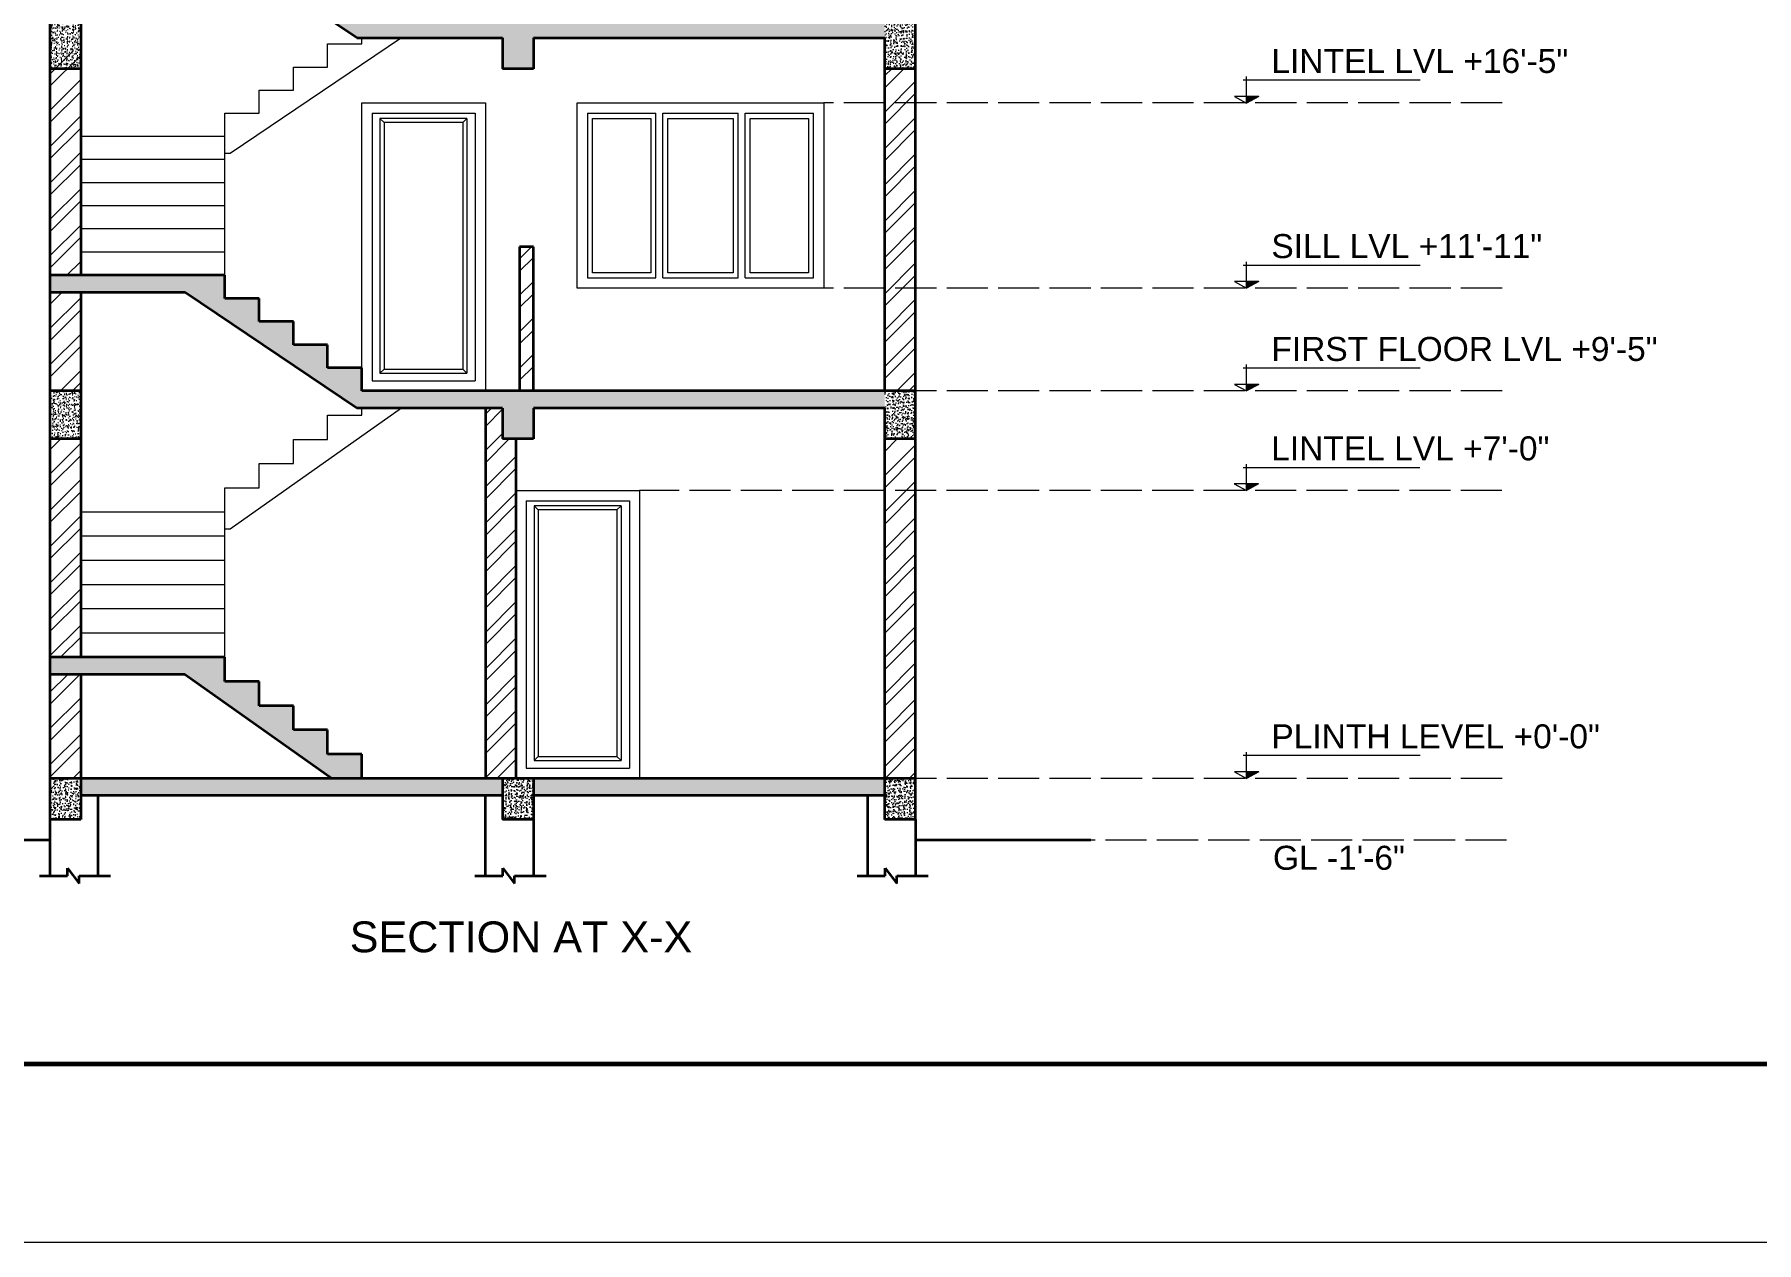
# Model space of a CAD drawing. Header units: inches. Extents: x -12071822 to 12321209, y -1222525 to 1319227.
# Drawn here: x 118068 to 118571, y 36149 to 36501 of the extents above; entities that cross this region are included whole.
import ezdxf

# ---------------------------------------------------------------- set-up
doc = ezdxf.new("R2010")
doc.units = ezdxf.units.IN
doc.header["$MEASUREMENT"] = 0
doc.header["$PDMODE"] = 35
doc.linetypes.add('ACAD_ISO02W100', pattern=[15, 12, -3])
for name, color, linetype, lineweight in [('BORDER', 7, 'Continuous', 60), ('Hatch', 9, 'Continuous', 9), ('Hidden', 254, 'ACAD_ISO02W100', 15), ('TEXT', 255, 'Continuous', 35), ('Walls', 11, 'Continuous', 35), ('Window', 3, 'Continuous', 0), ('Windows', 151, 'Continuous', 15)]:
    doc.layers.add(name, color=color, linetype=linetype, lineweight=lineweight)
doc.styles.get("Standard").update_dxf_attribs({"font": 'arial.ttf'})
doc.dimstyles.get("Standard").update_dxf_attribs({"dimtxt": 6, "dimasz": 4, "dimexe": 0, "dimexo": 6, "dimgap": 3, "dimtad": 1, "dimdec": 0, "dimzin": 0, "dimdsep": 46, "dimlunit": 4, "dimtxsty": 'Standard', "dimblk": 'ARCHTICK', "dimcen": 0.09, "dimdle": 3, "dimclrd": 256, "dimadec": 0, "dimazin": 0, "dimtfac": 1, "dimtdec": 0, "dimtofl": 0, "dimtmove": 0, "dimatfit": 3, "dimfxl": 1, "dimfxlon": 1, "dimtolj": 1, "dimtzin": 0, "dimlwd": -1, "dimarcsym": 0})
pattern_1 = [(50, (-19686.3022, 246.183), (2.151780548, -0.188256405), [0.225, -2.475]), (355, (-19686.3022, 246.183), (-0.416254, 2.2565764), [0.18, -1.98]), (100.4514445, (-19686.1229, 246.1673), (1.73552654, 2.068319973), [0.191220576, -2.103426336]), (46.1842, (-19686.3022, 246.783), (3.20172399, -0.49655784), [0.3375, -3.7125]), (96.6356355, (-19686.0354, 246.7416), (2.80398584, 2.9223558), [0.286831026, -3.15514128]), (351.184164, (-19686.3022, 246.783), (2.803985835, 2.9223558), [0.27, -2.97]), (21, (-19686.0022, 246.633), (1.790721156, -1.207856672), [0.225, -2.475]), (326, (-19686.0022, 246.633), (0.729945996, 2.175450135), [0.18, -1.98]), (71.4514447, (-19685.853, 246.5323), (2.52066713, 0.967593458), [0.19122057, -2.103426336]), (37.5, (-19686.3022, 246.18296), (0.036479566, 0.9986815615), [0, -1.956, 0, -2.01, 0, -1.9875]), (7.5, (-19686.3022, 246.183), (0.789208612, 1.183235136), [0, -1.146, 0, -1.911, 0, -0.7575]), (327.5, (-19686.9712, 246.18296), (1.6014673085, -0.067664615), [0, -0.75, 0, -2.34, 0, -3.105]), (317.5, (-19687.2712, 246.183), (1.749558508, 0.300314947), [0, -0.975, 0, -1.554, 0, -2.205])]
pattern_2 = [(45, (-19686.302, 246.183), (-5.30330086, 5.30330086), []), (45, (-19682.767, 246.183), (-5.30330086, 5.30330086), [])]
pattern_3 = [(50, (-19686.3022, 241.183), (2.151780548, -0.188256405), [0.225, -2.475]), (355, (-19686.3022, 241.183), (-0.416254, 2.2565764), [0.18, -1.98]), (100.4514445, (-19686.1229, 241.1673), (1.73552654, 2.068319973), [0.191220576, -2.103426336]), (46.1842, (-19686.3022, 241.783), (3.20172399, -0.49655784), [0.3375, -3.7125]), (96.6356355, (-19686.0354, 241.7416), (2.80398584, 2.9223558), [0.286831026, -3.15514128]), (351.184164, (-19686.3022, 241.783), (2.803985835, 2.9223558), [0.27, -2.97]), (21, (-19686.0022, 241.633), (1.790721156, -1.207856672), [0.225, -2.475]), (326, (-19686.0022, 241.633), (0.729945996, 2.175450135), [0.18, -1.98]), (71.4514447, (-19685.853, 241.5323), (2.52066713, 0.967593458), [0.19122057, -2.103426336]), (37.5, (-19686.3022, 241.18296), (0.036479566, 0.9986815615), [0, -1.956, 0, -2.01, 0, -1.9875]), (7.5, (-19686.3022, 241.183), (0.789208612, 1.183235136), [0, -1.146, 0, -1.911, 0, -0.7575]), (327.5, (-19686.9712, 241.18296), (1.6014673085, -0.067664615), [0, -0.75, 0, -2.34, 0, -3.105]), (317.5, (-19687.2712, 241.183), (1.749558508, 0.300314947), [0, -0.975, 0, -1.554, 0, -2.205])]
pattern_4 = [(50, (-18460.6162, 246.183), (2.151780548, -0.188256405), [0.225, -2.475]), (355, (-18460.6162, 246.183), (-0.416254, 2.2565764), [0.18, -1.98]), (100.4514445, (-18460.437, 246.1673), (1.73552654, 2.068319973), [0.191220576, -2.103426336]), (46.1842, (-18460.6162, 246.783), (3.20172399, -0.49655784), [0.3375, -3.7125]), (96.6356355, (-18460.3494, 246.7416), (2.80398584, 2.9223558), [0.286831026, -3.15514128]), (351.184164, (-18460.6162, 246.783), (2.803985835, 2.9223558), [0.27, -2.97]), (21, (-18460.3162, 246.633), (1.790721156, -1.207856672), [0.225, -2.475]), (326, (-18460.3162, 246.633), (0.729945996, 2.175450135), [0.18, -1.98]), (71.4514447, (-18460.167, 246.5323), (2.52066713, 0.967593458), [0.19122057, -2.103426336]), (37.5, (-18460.61625, 246.18296), (0.036479566, 0.9986815615), [0, -1.956, 0, -2.01, 0, -1.9875]), (7.5, (-18460.6162, 246.183), (0.789208612, 1.183235136), [0, -1.146, 0, -1.911, 0, -0.7575]), (327.5, (-18461.28525, 246.18296), (1.6014673085, -0.067664615), [0, -0.75, 0, -2.34, 0, -3.105]), (317.5, (-18461.5852, 246.183), (1.749558508, 0.300314947), [0, -0.975, 0, -1.554, 0, -2.205])]

# ---------------------------------------------------------------- blocks, each defined once
blk = doc.blocks.new('_ArchTick')
at = {"color": 0, "linetype": 'ByBlock', "const_width": 0.15}
blk.add_lwpolyline([(-0.5, -0.5), (0.5, 0.5)], dxfattribs=at)
blk = doc.blocks.new('*D1784')
at = {"layer": 'Defpoints', "color": 0, "transparency": 16777216}
for p in [(118050.27, 36397.14), (118072.87, 36397.14), (118072.87, 36284.14)]:
    blk.add_point(p, dxfattribs=at)
at = {"layer": 'Windows', "transparency": 16777216}
blk.add_line((118050.27, 36281.14), (118050.27, 36400.14), dxfattribs=at)
at = {"layer": 'Windows', "color": 0, "lineweight": -2, "transparency": 16777216}
for p, q in [((118051.27, 36397.14), (118050.27, 36397.14)), ((118051.27, 36284.14), (118050.27, 36284.14))]:
    blk.add_line(p, q, dxfattribs=at)
at = {"layer": 'Windows', "transparency": 16777216, "xscale": 4, "yscale": 4, "zscale": 4}
for p, rotation in [((118050.27, 36397.14), 90), ((118050.27, 36284.14), 270)]:
    blk.add_blockref('_ArchTick', p, dxfattribs=dict(at, rotation=rotation))
at = {"layer": 'Windows', "color": 0, "transparency": 16777216, "insert": (118044.2, 36340.64), "char_height": 6, "attachment_point": 5, "rotation": 90}
blk.add_mtext('\\A1;9\'-5"', dxfattribs=at)
blk = doc.blocks.new('*D1785')
at = {"layer": 'Defpoints', "color": 0, "transparency": 16777216}
for p in [(118050.27, 36505.14), (118072.87, 36505.14), (118072.87, 36397.14)]:
    blk.add_point(p, dxfattribs=at)
at = {"layer": 'Windows', "transparency": 16777216}
blk.add_line((118050.27, 36394.14), (118050.27, 36508.14), dxfattribs=at)
at = {"layer": 'Windows', "color": 0, "lineweight": -2, "transparency": 16777216}
for p, q in [((118051.27, 36505.14), (118050.27, 36505.14)), ((118051.27, 36397.14), (118050.27, 36397.14))]:
    blk.add_line(p, q, dxfattribs=at)
at = {"layer": 'Windows', "transparency": 16777216, "xscale": 4, "yscale": 4, "zscale": 4}
for p, rotation in [((118050.27, 36505.14), 90), ((118050.27, 36397.14), 270)]:
    blk.add_blockref('_ArchTick', p, dxfattribs=dict(at, rotation=rotation))
at = {"layer": 'Windows', "color": 0, "transparency": 16777216, "insert": (118044.2, 36451.14), "char_height": 6, "attachment_point": 5, "rotation": 90}
blk.add_mtext("\\A1;9'", dxfattribs=at)
blk = doc.blocks.new('*D1790')
at = {"layer": 'Defpoints', "color": 0, "transparency": 16777216}
for p in [(118072.87, 36284.14), (118050.27, 36266.14), (118072.87, 36266.14)]:
    blk.add_point(p, dxfattribs=at)
at = {"layer": 'Windows', "transparency": 16777216}
blk.add_line((118050.27, 36287.14), (118050.27, 36263.14), dxfattribs=at)
at = {"layer": 'Windows', "color": 0, "lineweight": -2, "transparency": 16777216}
for p, q in [((118051.27, 36284.14), (118050.27, 36284.14)), ((118051.27, 36266.14), (118050.27, 36266.14))]:
    blk.add_line(p, q, dxfattribs=at)
at = {"layer": 'Windows', "transparency": 16777216, "xscale": 4, "yscale": 4, "zscale": 4}
for p, rotation in [((118050.27, 36284.14), 90), ((118050.27, 36266.14), 270)]:
    blk.add_blockref('_ArchTick', p, dxfattribs=dict(at, rotation=rotation))
at = {"layer": 'Windows', "color": 0, "transparency": 16777216, "insert": (118044.2, 36275.14), "char_height": 6, "attachment_point": 5, "rotation": 90}
blk.add_mtext('\\A1;1\'-6"', dxfattribs=at)
blk = doc.blocks.new('*D1613')
at = {"layer": 'Defpoints', "color": 0, "transparency": 16777216}
for p in [(118025.43, 36284.14), (118072.87, 36284.14), (118072.87, 36266.14)]:
    blk.add_point(p, dxfattribs=at)
at = {"layer": 'Windows', "transparency": 16777216}
blk.add_line((118025.43, 36263.14), (118025.43, 36287.14), dxfattribs=at)
at = {"layer": 'Windows', "color": 0, "lineweight": -2, "transparency": 16777216}
for p, q in [((118026.43, 36284.14), (118025.43, 36284.14)), ((118026.43, 36266.14), (118025.43, 36266.14))]:
    blk.add_line(p, q, dxfattribs=at)
at = {"layer": 'Windows', "transparency": 16777216, "xscale": 4, "yscale": 4, "zscale": 4}
for p, rotation in [((118025.43, 36284.14), 90), ((118025.43, 36266.14), 270)]:
    blk.add_blockref('_ArchTick', p, dxfattribs=dict(at, rotation=rotation))
at = {"layer": 'Windows', "color": 0, "transparency": 16777216, "insert": (118019.36, 36281.14), "char_height": 6, "attachment_point": 5, "rotation": 90}
blk.add_mtext('\\A1;1\'-6"', dxfattribs=at)
blk = doc.blocks.new('*D1614')
at = {"layer": 'Defpoints', "color": 0, "transparency": 16777216}
for p in [(118025.43, 36823.14), (118072.87, 36823.14), (118072.87, 36284.14)]:
    blk.add_point(p, dxfattribs=at)
at = {"layer": 'Windows', "transparency": 16777216}
blk.add_line((118025.43, 36281.14), (118025.43, 36826.14), dxfattribs=at)
at = {"layer": 'Windows', "color": 0, "lineweight": -2, "transparency": 16777216}
for p, q in [((118026.43, 36823.14), (118025.43, 36823.14)), ((118026.43, 36284.14), (118025.43, 36284.14))]:
    blk.add_line(p, q, dxfattribs=at)
at = {"layer": 'Windows', "transparency": 16777216, "xscale": 4, "yscale": 4, "zscale": 4}
for p, rotation in [((118025.43, 36823.14), 90), ((118025.43, 36284.14), 270)]:
    blk.add_blockref('_ArchTick', p, dxfattribs=dict(at, rotation=rotation))
at = {"layer": 'Windows', "color": 0, "transparency": 16777216, "insert": (118019.41, 36553.64), "char_height": 6, "attachment_point": 5, "rotation": 90}
blk.add_mtext('\\A1;44\'-11"', dxfattribs=at)
blk = doc.blocks.new('ARROW')
at = {"layer": 'Hatch'}
h = blk.add_hatch(color=256, dxfattribs=at)
h.dxf.hatch_style = 1
h.paths.add_polyline_path([(12191116, -1270860), (12191485, -1270660), (12191116, -1270660)])
for p, q in [((12191016, -1270160), (12196383, -1270160)), ((12191116, -1270860), (12191116, -1270060)), ((12191485, -1270660), (12190746, -1270660)), ((12190746, -1270660), (12191116, -1270860)), ((12191485, -1270660), (12191116, -1270860))]:
    blk.add_line(p, q, dxfattribs=at)

msp = doc.modelspace()

# ---------------------------------------------------------------- hatches: boundary and pattern name
at = {"layer": 'Hatch'}
h = msp.add_hatch(dxfattribs=at)
h.set_pattern_fill('AR-CONC', color=256, scale=0.3)
h.set_pattern_definition(pattern_4)
h.paths.add_polyline_path([(118162.34, 36500.14), (118112.34, 36533.89), (118072.87, 36533.89), (118072.87, 36535.45), (118072.87, 36538.89), (118123.87, 36538.89), (118123.87, 36532.14), (118133.87, 36532.14), (118133.87, 36525.39), (118143.87, 36525.39), (118143.87, 36518.64), (118153.87, 36518.64), (118153.87, 36511.89), (118163.87, 36511.89), (118163.87, 36505.14), (118316.37, 36505.14), (118316.37, 36500.14), (118213.87, 36500.14), (118213.87, 36491.14), (118204.87, 36491.14), (118204.87, 36500.14)])
h = msp.add_hatch(dxfattribs=at)
h.set_pattern_fill('AR-CONC', color=256, scale=0.3)
h.set_pattern_definition(pattern_3)
h.paths.add_polyline_path([(118072.87, 36491.14), (118081.87, 36491.14), (118081.87, 36505.14), (118072.87, 36505.14)])
h = msp.add_hatch(dxfattribs=at)
h.set_pattern_fill('AR-CONC', color=256, scale=0.3)
h.set_pattern_definition(pattern_3)
h.paths.add_polyline_path([(118316.37, 36491.14), (118325.37, 36491.14), (118325.37, 36505.14), (118316.37, 36505.14)])
h = msp.add_hatch(dxfattribs=at)
h.set_pattern_fill('ANSI32', color=256, scale=20)
h.set_pattern_definition(pattern_2)
h.paths.add_polyline_path([(118072.87, 36496.14), (118081.87, 36496.14), (118081.87, 36430.89), (118072.87, 36430.89)])
h = msp.add_hatch(dxfattribs=at)
h.set_pattern_fill('ANSI32', color=256, scale=20)
h.set_pattern_definition(pattern_2)
h.paths.add_polyline_path([(118325.37, 36491.14), (118316.37, 36491.14), (118316.37, 36397.14), (118325.37, 36397.14)])
h = msp.add_hatch(dxfattribs=at)
h.set_pattern_fill('ANSI32', color=256, scale=20)
h.set_pattern_definition(pattern_2)
h.paths.add_polyline_path([(118213.87, 36439.14), (118209.87, 36439.14), (118209.87, 36397.14), (118213.87, 36397.14)])
h = msp.add_hatch(dxfattribs=at)
h.set_pattern_fill('AR-CONC', color=256, scale=0.3)
h.set_pattern_definition(pattern_4)
h.paths.add_polyline_path([(118153.87, 36403.89), (118153.87, 36410.64), (118143.87, 36410.64), (118143.87, 36417.39), (118133.87, 36417.39), (118133.87, 36424.14), (118123.87, 36424.14), (118123.87, 36430.89), (118072.87, 36430.89), (118072.87, 36425.89), (118112.34, 36425.89), (118162.34, 36392.14), (118204.87, 36392.14), (118204.87, 36383.14), (118213.87, 36383.14), (118213.87, 36392.14), (118316.37, 36392.14), (118316.37, 36397.14), (118163.87, 36397.14), (118163.87, 36403.89)])
h = msp.add_hatch(dxfattribs=at)
h.set_pattern_fill('ANSI32', color=256, scale=20)
h.set_pattern_definition(pattern_2)
h.paths.add_polyline_path([(118072.87, 36425.89), (118081.87, 36425.89), (118081.87, 36397.14), (118072.87, 36397.14)])
h = msp.add_hatch(dxfattribs=at)
h.set_pattern_fill('AR-CONC', color=256, scale=0.3)
h.set_pattern_definition(pattern_1)
h.paths.add_polyline_path([(118072.87, 36383.14), (118081.87, 36383.14), (118081.87, 36397.14), (118072.87, 36397.14)])
h = msp.add_hatch(dxfattribs=at)
h.set_pattern_fill('AR-CONC', color=256, scale=0.3)
h.set_pattern_definition(pattern_1)
h.paths.add_polyline_path([(118316.37, 36383.14), (118325.37, 36383.14), (118325.37, 36397.14), (118316.37, 36397.14)])
h = msp.add_hatch(dxfattribs=at)
h.set_pattern_fill('ANSI32', color=256, scale=20)
h.set_pattern_definition([(45, (-15449.896, 1360.778), (-5.30330086, 5.30330086), []), (45, (-15446.36, 1360.778), (-5.30330086, 5.30330086), [])])
h.paths.add_polyline_path([(118208.87, 36383.14), (118204.87, 36383.14), (118204.87, 36392.14), (118199.87, 36392.14), (118199.87, 36284.14), (118208.87, 36284.14)])
h = msp.add_hatch(dxfattribs=at)
h.set_pattern_fill('ANSI32', color=256, scale=20)
h.set_pattern_definition(pattern_2)
h.paths.add_polyline_path([(118081.87, 36383.14), (118072.87, 36383.14), (118072.87, 36319.45), (118081.87, 36319.45)])
h = msp.add_hatch(dxfattribs=at)
h.set_pattern_fill('ANSI32', color=256, scale=20)
h.set_pattern_definition(pattern_2)
h.paths.add_polyline_path([(118325.37, 36383.14), (118316.37, 36383.14), (118316.37, 36284.14), (118325.37, 36284.14)])
h = msp.add_hatch(dxfattribs=at)
h.set_pattern_fill('AR-CONC', color=256, scale=0.3)
h.set_pattern_definition(pattern_1)
h.paths.add_polyline_path([(118112.28, 36314.45), (118072.87, 36314.45), (118072.87, 36319.45), (118123.87, 36319.45), (118123.87, 36312.39), (118133.87, 36312.39), (118133.87, 36305.33), (118143.87, 36305.33), (118143.87, 36298.26), (118153.87, 36298.26), (118153.87, 36291.2), (118163.47, 36291.2), (118163.47, 36291.16), (118163.87, 36291.16), (118163.87, 36284.14), (118155.2, 36284.14)])
h = msp.add_hatch(dxfattribs=at)
h.set_pattern_fill('ANSI32', color=256, scale=20)
h.set_pattern_definition(pattern_2)
h.paths.add_polyline_path([(118072.87, 36284.14), (118081.87, 36284.14), (118081.87, 36314.45), (118072.87, 36314.45)])
h = msp.add_hatch(dxfattribs=at)
h.set_pattern_fill('AR-CONC', color=256, scale=0.3)
h.set_pattern_definition(pattern_1)
h.paths.add_polyline_path([(118072.87, 36284.14), (118081.87, 36284.14), (118081.87, 36279.14), (118081.87, 36272.14), (118072.87, 36272.14)])
h = msp.add_hatch(dxfattribs=at)
h.set_pattern_fill('AR-CONC', color=256, scale=0.3)
h.set_pattern_definition(pattern_1)
h.paths.add_polyline_path([(118081.87, 36284.14), (118204.87, 36284.14), (118204.87, 36279.14), (118081.87, 36279.14)])
h = msp.add_hatch(dxfattribs=at)
h.set_pattern_fill('AR-CONC', color=256, scale=0.3)
h.set_pattern_definition(pattern_1)
h.paths.add_polyline_path([(118204.87, 36284.14), (118213.87, 36284.14), (118213.87, 36279.14), (118213.87, 36272.14), (118204.87, 36272.14)])
h = msp.add_hatch(dxfattribs=at)
h.set_pattern_fill('AR-CONC', color=256, scale=0.3)
h.set_pattern_definition(pattern_1)
h.paths.add_polyline_path([(118213.87, 36284.14), (118316.37, 36284.14), (118316.37, 36279.14), (118213.87, 36279.14)])
h = msp.add_hatch(dxfattribs=at)
h.set_pattern_fill('AR-CONC', color=256, scale=0.3)
h.set_pattern_definition(pattern_1)
h.paths.add_polyline_path([(118316.37, 36272.14), (118325.37, 36272.14), (118325.37, 36284.14), (118316.37, 36284.14)])

# ---------------------------------------------------------------- linework, layer by layer
at = {"layer": 'BORDER'}
msp.add_lwpolyline([(118911.89, 38291.59), (118911.89, 36200.74), (115849.06, 36200.74), (115849.06, 38291.59)], close=True, dxfattribs=at)
at = {"layer": 'Hidden'}
for p, q in [((118496.44, 36481.14), (118298.62, 36481.14)), ((118496.44, 36427.14), (118298.62, 36427.14)), ((118496.44, 36397.14), (118325.37, 36397.14)), ((118496.39, 36368.14), (118244.87, 36368.14)), ((118496.44, 36284.14), (118325.37, 36284.14)), ((118497.74, 36266.14), (118376.44, 36266.14))]:
    msp.add_line(p, q, dxfattribs=at)
at = {"layer": 'Walls'}
for p, q in [((118162.34, 36500.14), (118112.34, 36533.89)), ((118072.87, 36505.14), (118072.87, 36491.14)), ((118081.87, 36505.14), (118081.87, 36491.14)), ((118325.37, 36491.14), (118325.37, 36505.14)), ((118162.34, 36500.14), (118204.87, 36500.14)), ((118204.87, 36500.14), (118204.87, 36491.14)), ((118213.87, 36500.14), (118213.87, 36491.14)), ((118213.87, 36500.14), (118316.37, 36500.14)), ((118316.37, 36491.14), (118316.37, 36500.14)), ((118072.87, 36491.14), (118072.87, 36430.89)), ((118081.87, 36491.14), (118072.87, 36491.14)), ((118081.87, 36491.14), (118081.87, 36430.89)), ((118213.87, 36491.14), (118204.87, 36491.14)), ((118316.37, 36397.14), (118316.37, 36491.14)), ((118325.37, 36491.14), (118316.37, 36491.14)), ((118325.37, 36397.14), (118325.37, 36491.14)), ((118213.87, 36439.14), (118209.87, 36439.14)), ((118209.87, 36439.14), (118209.87, 36397.14)), ((118213.87, 36397.14), (118213.87, 36439.14)), ((118072.87, 36430.89), (118072.87, 36425.89)), ((118123.87, 36430.89), (118072.87, 36430.89)), ((118123.87, 36424.14), (118123.87, 36430.89)), ((118072.87, 36425.89), (118072.87, 36397.14)), ((118112.34, 36425.89), (118072.87, 36425.89)), ((118081.87, 36425.89), (118081.87, 36397.14)), ((118162.34, 36392.14), (118112.34, 36425.89)), ((118133.87, 36424.14), (118123.87, 36424.14)), ((118133.87, 36417.39), (118133.87, 36424.14)), ((118143.87, 36417.39), (118133.87, 36417.39)), ((118143.87, 36410.64), (118143.87, 36417.39)), ((118153.87, 36410.64), (118143.87, 36410.64)), ((118153.87, 36403.89), (118153.87, 36410.64)), ((118163.87, 36403.89), (118153.87, 36403.89)), ((118163.87, 36397.14), (118163.87, 36403.89)), ((118081.87, 36397.14), (118072.87, 36397.14)), ((118072.87, 36397.14), (118072.87, 36383.14)), ((118081.87, 36397.14), (118081.87, 36383.14)), ((118213.87, 36397.14), (118163.87, 36397.14)), ((118316.37, 36397.14), (118213.87, 36397.14)), ((118325.37, 36397.14), (118316.37, 36397.14)), ((118325.37, 36383.14), (118325.37, 36397.14)), ((118204.87, 36392.14), (118162.34, 36392.14)), ((118199.87, 36392.14), (118199.87, 36284.14)), ((118204.87, 36392.14), (118204.87, 36383.14)), ((118316.37, 36392.14), (118213.87, 36392.14)), ((118213.87, 36392.14), (118213.87, 36383.14)), ((118316.37, 36383.14), (118316.37, 36392.14)), ((118081.87, 36383.14), (118072.87, 36383.14)), ((118072.87, 36383.14), (118072.87, 36319.45)), ((118081.87, 36383.14), (118081.87, 36319.45)), ((118213.87, 36383.14), (118204.87, 36383.14)), ((118208.87, 36284.14), (118208.87, 36383.14)), ((118325.37, 36383.14), (118316.37, 36383.14)), ((118316.37, 36284.14), (118316.37, 36383.14)), ((118325.37, 36284.14), (118325.37, 36383.14)), ((118072.87, 36319.45), (118072.87, 36314.45)), ((118123.87, 36319.45), (118072.87, 36319.45)), ((118123.87, 36312.39), (118123.87, 36319.45)), ((118072.87, 36314.45), (118072.87, 36284.14)), ((118112.28, 36314.45), (118072.87, 36314.45)), ((118081.87, 36314.45), (118081.87, 36284.14)), ((118112.28, 36314.45), (118155.2, 36284.14)), ((118133.87, 36312.39), (118123.87, 36312.39)), ((118133.87, 36305.33), (118133.87, 36312.39)), ((118143.87, 36305.33), (118133.87, 36305.33)), ((118143.87, 36298.26), (118143.87, 36305.33)), ((118153.87, 36298.26), (118143.87, 36298.26)), ((118153.87, 36291.2), (118153.87, 36298.26)), ((118163.87, 36291.2), (118153.87, 36291.2)), ((118163.87, 36284.14), (118163.87, 36291.2)), ((118325.37, 36284.14), (118072.87, 36284.14)), ((118072.87, 36284.14), (118072.87, 36272.14)), ((118081.87, 36284.14), (118081.87, 36272.14)), ((118204.87, 36284.14), (118204.87, 36272.14)), ((118213.87, 36284.14), (118213.87, 36272.14)), ((118316.37, 36272.14), (118316.37, 36284.14)), ((118325.37, 36272.14), (118325.37, 36284.14)), ((118204.87, 36279.14), (118081.87, 36279.14)), ((118086.87, 36279.14), (118086.87, 36255.72)), ((118199.87, 36255.72), (118199.87, 36279.14)), ((118316.37, 36279.14), (118213.87, 36279.14)), ((118311.37, 36279.14), (118311.37, 36255.72)), ((118081.87, 36272.14), (118072.87, 36272.14)), ((118072.87, 36272.14), (118072.87, 36272.14)), ((118072.87, 36272.14), (118072.87, 36266.14)), ((118081.87, 36272.14), (118081.87, 36272.14)), ((118213.87, 36272.14), (118204.87, 36272.14)), ((118213.87, 36272.14), (118213.87, 36255.72)), ((118325.37, 36272.14), (118316.37, 36272.14)), ((118316.37, 36272.14), (118316.37, 36272.14)), ((118325.37, 36272.14), (118325.37, 36272.14)), ((118325.37, 36272.14), (118325.37, 36255.72)), ((118072.87, 36266.14), (118011.97, 36266.14)), ((118072.87, 36266.14), (118072.87, 36255.72)), ((118376.44, 36266.14), (118325.37, 36266.14)), ((118078, 36255.72), (118078, 36257.93)), ((118078, 36257.93), (118081.36, 36253.51)), ((118205, 36255.72), (118205, 36257.93)), ((118205, 36257.93), (118208.36, 36253.51)), ((118316.5, 36255.72), (118316.5, 36257.93)), ((118316.5, 36257.93), (118319.86, 36253.51)), ((118069.83, 36255.72), (118078, 36255.72)), ((118081.36, 36255.72), (118090.56, 36255.72)), ((118081.36, 36253.51), (118081.36, 36255.72)), ((118196.83, 36255.72), (118205, 36255.72)), ((118208.36, 36255.72), (118217.56, 36255.72)), ((118208.36, 36253.51), (118208.36, 36255.72)), ((118308.33, 36255.72), (118316.5, 36255.72)), ((118319.86, 36255.72), (118329.06, 36255.72)), ((118319.86, 36253.51), (118319.86, 36255.72))]:
    msp.add_line(p, q, dxfattribs=at)
at = {"layer": 'Window'}
msp.add_lwpolyline([(118963.89, 38343.59), (118963.89, 36148.74), (115797.06, 36148.74), (115797.06, 38343.59)], close=True, dxfattribs=at)
at = {"layer": 'Windows'}
for p, q in [((118175.4, 36500.14), (118125.4, 36466.39)), ((118153.87, 36491.64), (118153.87, 36498.39)), ((118153.87, 36498.39), (118163.87, 36498.39)), ((118163.87, 36498.39), (118163.87, 36500.14)), ((118143.87, 36484.89), (118143.87, 36491.64)), ((118143.87, 36491.64), (118153.87, 36491.64)), ((118133.87, 36478.14), (118133.87, 36484.89)), ((118133.87, 36484.89), (118143.87, 36484.89)), ((118123.87, 36471.39), (118123.87, 36478.14)), ((118123.87, 36478.14), (118133.87, 36478.14)), ((118163.87, 36397.14), (118163.87, 36481.14)), ((118163.87, 36481.14), (118199.87, 36481.14)), ((118166.82, 36478.14), (118166.82, 36400.14)), ((118166.82, 36478.14), (118196.87, 36478.14)), ((118196.87, 36478.14), (118196.87, 36400.14)), ((118199.87, 36481.14), (118199.87, 36397.14)), ((118229.62, 36478.14), (118229.62, 36430.14)), ((118229.62, 36478.14), (118249.62, 36478.14)), ((118249.62, 36430.14), (118249.62, 36478.14)), ((118251.62, 36430.14), (118251.62, 36478.14)), ((118251.62, 36478.14), (118273.62, 36478.14)), ((118273.62, 36430.14), (118273.62, 36478.14)), ((118275.62, 36430.14), (118275.62, 36478.14)), ((118275.62, 36478.14), (118295.62, 36478.14)), ((118295.62, 36430.14), (118295.62, 36478.14)), ((118194.45, 36476.64), (118169.12, 36476.64)), ((118169.12, 36476.64), (118169.12, 36402.32)), ((118170.31, 36475.45), (118169.12, 36476.64)), ((118193.26, 36475.45), (118170.31, 36475.45)), ((118170.31, 36475.45), (118170.31, 36403.51)), ((118193.26, 36475.45), (118194.45, 36476.64)), ((118193.26, 36475.45), (118193.26, 36403.51)), ((118194.45, 36476.64), (118194.45, 36402.32)), ((118123.87, 36471.39), (118081.87, 36471.39)), ((118123.87, 36430.89), (118123.87, 36471.39)), ((118123.87, 36464.64), (118081.87, 36464.64)), ((118125.4, 36466.39), (118123.87, 36466.39)), ((118123.87, 36457.89), (118081.87, 36457.89)), ((118123.87, 36451.14), (118081.87, 36451.14)), ((118123.87, 36444.39), (118081.87, 36444.39)), ((118123.87, 36437.64), (118081.87, 36437.64)), ((118229.62, 36430.14), (118249.62, 36430.14)), ((118251.62, 36430.14), (118273.62, 36430.14)), ((118275.62, 36430.14), (118295.62, 36430.14)), ((118170.31, 36403.51), (118169.12, 36402.32)), ((118170.31, 36403.51), (118193.26, 36403.51)), ((118193.26, 36403.51), (118194.45, 36402.32)), ((118166.82, 36400.14), (118196.87, 36400.14)), ((118169.12, 36402.32), (118194.45, 36402.32)), ((118175.46, 36392.14), (118125.46, 36356.83)), ((118153.87, 36383.01), (118153.87, 36390.08)), ((118153.87, 36390.08), (118163.87, 36390.08)), ((118163.87, 36390.08), (118163.87, 36392.14)), ((118143.87, 36375.95), (118143.87, 36383.01)), ((118143.87, 36383.01), (118153.87, 36383.01)), ((118133.87, 36368.89), (118133.87, 36375.95)), ((118133.87, 36375.95), (118143.87, 36375.95)), ((118123.87, 36361.83), (118123.87, 36368.89)), ((118123.87, 36368.89), (118133.87, 36368.89)), ((118208.87, 36284.14), (118208.87, 36368.14)), ((118208.87, 36368.14), (118244.87, 36368.14)), ((118244.87, 36368.14), (118244.87, 36284.14)), ((118211.82, 36365.14), (118211.82, 36287.14)), ((118211.82, 36365.14), (118241.87, 36365.14)), ((118239.45, 36363.64), (118214.12, 36363.64)), ((118214.12, 36363.64), (118214.12, 36289.32)), ((118215.31, 36362.45), (118214.12, 36363.64)), ((118238.26, 36362.45), (118215.31, 36362.45)), ((118215.31, 36362.45), (118215.31, 36290.51)), ((118238.26, 36362.45), (118239.45, 36363.64)), ((118238.26, 36362.45), (118238.26, 36290.51)), ((118239.45, 36363.64), (118239.45, 36289.32)), ((118241.87, 36365.14), (118241.87, 36287.14)), ((118123.87, 36361.83), (118081.87, 36361.83)), ((118123.87, 36319.45), (118123.87, 36361.83)), ((118123.87, 36354.76), (118081.87, 36354.76)), ((118125.46, 36356.83), (118123.87, 36356.83)), ((118123.87, 36347.7), (118081.87, 36347.7)), ((118123.87, 36340.64), (118081.87, 36340.64)), ((118123.87, 36333.58), (118081.87, 36333.58)), ((118123.87, 36326.51), (118081.87, 36326.51)), ((118211.82, 36287.14), (118241.87, 36287.14)), ((118215.31, 36290.51), (118214.12, 36289.32)), ((118214.12, 36289.32), (118239.45, 36289.32)), ((118215.31, 36290.51), (118238.26, 36290.51)), ((118238.26, 36290.51), (118239.45, 36289.32))]:
    msp.add_line(p, q, dxfattribs=at)
for points in [[(118226.62, 36481.14), (118298.62, 36481.14), (118298.62, 36427.14), (118226.62, 36427.14)], [(118248.12, 36431.64), (118231.12, 36431.64), (118231.12, 36476.64), (118248.12, 36476.64)], [(118272.12, 36431.64), (118253.12, 36431.64), (118253.12, 36476.64), (118272.12, 36476.64)], [(118294.12, 36431.64), (118277.12, 36431.64), (118277.12, 36476.64), (118294.12, 36476.64)]]:
    msp.add_lwpolyline(points, close=True, dxfattribs=at)

# ---------------------------------------------------------------- block references
at = {"layer": 'Hatch', "xscale": 0.009611124123694026, "yscale": 0.009611124123694026, "zscale": 0.009611124123694026}
for p in [(1251.59, 48695.53), (1251.59, 48641.53), (1251.59, 48611.53), (1251.54, 48582.53), (1251.59, 48498.53)]:
    msp.add_blockref('ARROW', p, dxfattribs=at)

# ---------------------------------------------------------------- texts
at = {"layer": 'TEXT', "char_height": 7, "attachment_point": 1}
for s, width, heights, insert in [('LINTEL LVL +16\'-5" ', 126.485, [14.42], (118429.14, 36496.9)), ('SILL LVL +11\'-11" ', 126.485, [14.42], (118429.14, 36442.9)), ('FIRST FLOOR LVL +9\'-5" ', 126.485, [14.42], (118429.14, 36412.9)), ('LINTEL LVL +7\'-0" ', 126.485, [14.42], (118429.09, 36383.9)), ('PLINTH LEVEL +0\'-0" ', 126.485, [14.42], (118429.14, 36299.9)), ('GL -1\'-6" ', 84.3934, [0], (118429.6, 36264.48))]:
    msp.add_mtext_dynamic_manual_height_columns(s, width=width, gutter_width=7.21, heights=heights, dxfattribs=dict(at, insert=insert))
at = {"layer": 'Windows', "insert": (118260.2, 36242.41), "char_height": 9, "attachment_point": 3}
msp.add_mtext_dynamic_manual_height_columns('SECTION AT X-X', width=123.2657, gutter_width=2.25, heights=[21.93], dxfattribs=at)

# ---------------------------------------------------------------- dimensions: what is measured, and where the dimension line sits
at = {"layer": 'Windows'}
for base, p2, picture, middle in [((118025.43, 36823.14), (118072.87, 36823.14), '*D1614', (118019.41, 36553.64)), ((118050.27, 36397.14), (118072.87, 36397.14), '*D1784', (118044.2, 36340.64))]:
    dim = msp.add_linear_dim(base=base, p1=(118072.87, 36284.14), p2=p2, angle=90, dimstyle='Standard', dxfattribs=at)
    dim.commit()
    dim.dimension.update_dxf_attribs({"geometry": picture, "text_midpoint": middle})
dim = msp.add_linear_dim(base=(118050.27, 36505.14), p1=(118072.87, 36397.14), p2=(118072.87, 36505.14), angle=90, dimstyle='Standard', override={"dimtmove": 1}, dxfattribs=at)
dim.commit()
dim.dimension.update_dxf_attribs({"geometry": '*D1785', "text_midpoint": (118044.2, 36451.14)})
for base, p1, p2, picture, middle in [((118025.43, 36284.14), (118072.87, 36266.14), (118072.87, 36284.14), '*D1613', (118025.43, 36281.14)), ((118050.27, 36266.14), (118072.87, 36284.14), (118072.87, 36266.14), '*D1790', (118050.27, 36275.14))]:
    dim = msp.add_linear_dim(base=base, p1=p1, p2=p2, angle=90, dimstyle='Standard', dxfattribs=at)
    dim.commit()
    dim.dimension.update_dxf_attribs({"geometry": picture, "text_midpoint": middle, "dimtype": 160})

doc.saveas('drawing.dxf')
